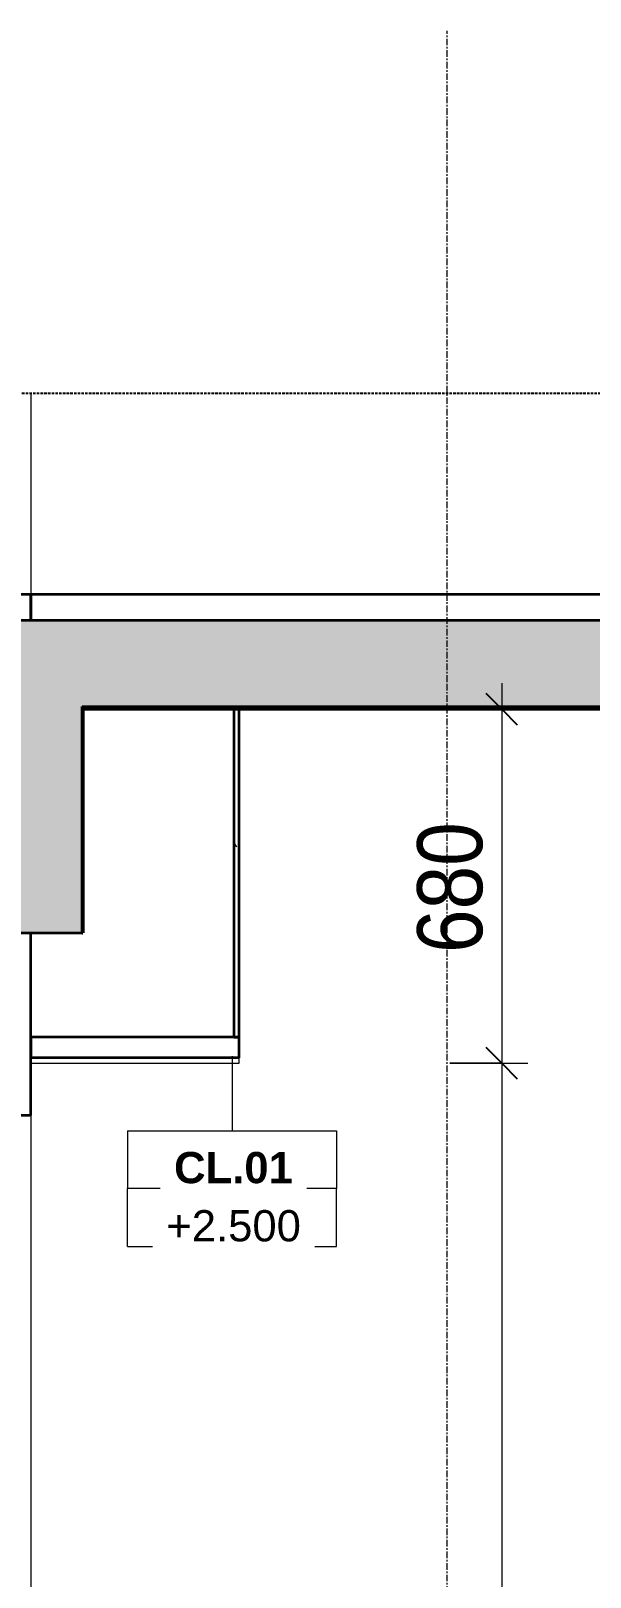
# Model space of a CAD drawing. Header units: millimetres. Extents: x 81424 to 264319, y 405 to 78637.
# Drawn here: x 98209 to 99284, y 3713 to 6683 of the extents above; entities that cross this region are included whole.
import ezdxf

# ---------------------------------------------------------------- set-up
doc = ezdxf.new("R2010")
doc.units = ezdxf.units.MM
for name, pattern in [('Centre', [31.75, 6.35, -4.7625, 15.875, -4.7625]), ('Grid Line', [22.225, 12.7, -3.175, 3.175, -3.175]), ('Hidden', [7.14375, 4.7625, -2.38125]), ('IMPORT-CENTER _2_', [40.64, 25.4, -5.08, 5.08, -5.08])]:
    doc.linetypes.add(name, pattern=pattern)
for name, color, linetype, lineweight in [('0-5', 90, 'Continuous', 5), ('A-ANNO-DIMS', 211, 'Continuous', 9), ('A-ANNO-DIMS-50', 211, 'Continuous', 9), ('A-CLNG', 13, 'Continuous', 18), ('A-CLNG-1', 250, 'Continuous', 35), ('A-CLNG-FNSH-1', 7, 'Continuous', 18), ('A-CLNG-IDEN', 151, 'Continuous', 9), ('A-CLNG-PATT-1', 7, 'Continuous', 18), ('A-DETL-GENF', 92, 'Continuous', 18), ('A-DETL-GENF-4', 92, 'Hidden', 25), ('A-DETL-GENF-5', 9, 'Continuous', 18), ('A-DETL-MEDM', 33, 'Continuous', 35), ('A-FLOR-FNSH-1', 250, 'Continuous', 35), ('A-FLOR-LEVL-2', 51, 'Centre', 9), ('A-FLOR-PATT-1', 253, 'Continuous', 18), ('A-WALL', 113, 'Continuous', 18), ('A-WALL-2', 250, 'Continuous', 35), ('G-IMPT', 8, 'Continuous', 18), ('G-IMPT-3', 8, 'IMPORT-CENTER _2_', 18), ('M-EQPM', 50, 'Continuous', 18), ('M-EQPM-2', 50, 'Continuous', 25), ('S-BEAM-1', 71, 'Continuous', 5), ('S-BEAM-3', 90, 'Continuous', 50), ('S-GRID-1', 1, 'Grid Line', 9)]:
    doc.layers.add(name, color=color, linetype=linetype, lineweight=lineweight)
doc.styles.add('Arial_2', font='arial.ttf', dxfattribs={"height": 60})
doc.styles.add('Arial_B_3', font='arialbd.ttf', dxfattribs={"height": 60})
doc.styles.add('UTM Avo', font='', dxfattribs={"width": 0.9, "height": 125})
doc.styles.get('UTM Avo').set_extended_font_data('UTM Avo')
doc.dimstyles.new('1_Dim_chi_tiet_2_5', dxfattribs={"dimscale": 304.8, "dimtxt": 124.912619, "dimasz": 0.19685, "dimexe": 0.164042, "dimexo": 0.0625, "dimgap": 0.016404, "dimtad": 1, "dimdec": 0, "dimrnd": 5, "dimzin": 0, "dimdsep": 46, "dimtxsty": 'UTM Avo', "dimblk1": 'OBLIQUE', "dimblk2": 'OBLIQUE', "dimsah": 1, "dimcen": 0.09, "dimdle": 0.164042, "dimazin": 0, "dimtfac": 1, "dimtdec": 4, "dimtix": 1, "dimtmove": 0, "dimatfit": 3, "dimfxl": 0.328084, "dimfxlon": 1, "dimtvp": 1, "dimtolj": 1, "dimtzin": 0, "dimarcsym": 2})
pattern_1 = [(50, (28326.24, 15375), (364.368, -31.878), [38.1, -419.1]), (355, (28326.24, 15375), (-70.486, 382.113), [30.48, -335.28]), (100.451, (28356.6, 15372.34), (293.885, 350.233), [32.38, -356.18]), (46.184, (28326.24, 15476.6), (542.158, -84.086), [57.15, -628.65]), (96.636, (28371.4, 15469.6), (474.805, 494.855), [48.57, -534.27]), (351.184, (28326.24, 15476.6), (474.81, 494.85), [45.72, -502.92]), (21, (28377.04, 15451.2), (303.2285, -204.5305), [38.1, -419.1]), (326, (28377.04, 15451.2), (123.604, 368.376), [30.48, -335.28]), (71.451, (28402.3, 15434.16), (426.834, 163.843), [32.38, -356.18]), (37.5, (28326.24, 15375), (6.1766, 169.1102), [3.353, -327.863, 3.353, -337.007, -336.55]), (37.5, (28326.24, 15375), (6.1766, 169.1102), [-671.576, 3.353, -333.197]), (7.5, (28326.24, 15375), (133.639, 200.3615), [3.353, -190.703, 3.353, -320.243, -128.27]), (7.5, (28326.24, 15375), (133.639, 200.3615), [-517.652, 3.353, -124.917]), (327.5, (28212.96, 15375), (271.1818, -11.4584), [3.353, -123.647, 3.353, -392.887, -525.78]), (327.5, (28212.96, 15375), (271.1818, -11.4584), [-523.24, 3.353, -522.427]), (317.5, (28162.16, 15375), (296.2585, 50.853), [3.353, -161.747, 3.353, -259.791, -373.38]), (317.5, (28162.16, 15375), (296.2585, 50.853), [-428.244, 3.353, -370.027]), (45, (28326.24, 15375), (-125.7236, 125.7236), []), (45, (28326.24, 15565.5), (-125.7236, 125.7236), [])]
pattern_2 = [(0, (28326.24, 15375), (406.4, 101.6), [16.764, -288.036, 16.764, -288.036, -1625.6]), (0, (28326.24, 15375), (406.4, 101.6), [-609.6, 16.764, -592.836, 16.764, -288.036, -711.2]), (0, (28326.24, 15375), (406.4, 101.6), [-1524, 16.764, -186.436, 16.764, -491.236]), (120, (28478.64, 15425.8), (-291.1882, 301.1527), [16.764, -288.036, 16.764, -288.036, -1625.6]), (120, (28478.64, 15425.8), (-291.1882, 301.1527), [-609.6, 16.764, -592.836, 16.764, -288.036, -711.2]), (120, (28478.64, 15425.8), (-291.1882, 301.1527), [-1524, 16.764, -186.436, 16.764, -491.236]), (240, (28529.44, 15629), (-115.2118, -402.7527), [16.764, -288.036, 16.764, -288.036, -1625.6]), (240, (28529.44, 15629), (-115.2118, -402.7527), [-609.6, 16.764, -592.836, 16.764, -288.036, -711.2]), (240, (28529.44, 15629), (-115.2118, -402.7527), [-1524, 16.764, -186.436, 16.764, -491.236])]

# ---------------------------------------------------------------- blocks, each defined once
blk = doc.blocks.new('NCV_TKTC_KET CAU_rvt-2-TKCS_CĂN HỘ LOẠI 4 - MẶT CẮT 1')
at = {"layer": 'A-FLOR-PATT-1'}
h = blk.add_hatch(dxfattribs=at)
h.set_pattern_fill('FP_4', color=256, style=0, pattern_type=2)
h.set_pattern_definition(pattern_1)
h.paths.add_polyline_path([(29336.9, 5380), (32935.3, 5380), (32935.3, 5385), (29034.9, 5385), (29034.9, 5380), (29193.2, 5380)])
h.paths.add_polyline_path([(24835.2, 5380), (28834.9, 5380), (28834.9, 5385), (24835.2, 5385)])
h.paths.add_polyline_path([(33536.9, 5380), (33536.9, 5550), (33534.9, 5550), (33534.9, 5380)])
h.paths.add_polyline_path([(24535.2, 5500), (24536.9, 5500), (24536.9, 5550), (24535.2, 5550)])
h = blk.add_hatch(dxfattribs=at)
h.set_pattern_fill('FP_4', color=256, style=0, pattern_type=2)
h.set_pattern_definition(pattern_1)
h.paths.add_polyline_path([(29336.9, 5380), (32935.3, 5380), (32935.3, 5385), (29034.9, 5385), (29034.9, 5380), (29193.2, 5380)])
h.paths.add_polyline_path([(24835.2, 5380), (28834.9, 5380), (28834.9, 5385), (24835.2, 5385)])
h.paths.add_polyline_path([(33536.9, 5380), (33536.9, 5550), (33534.9, 5550), (33534.9, 5380)])
h.paths.add_polyline_path([(24535.2, 5500), (24536.9, 5500), (24536.9, 5550), (24535.2, 5550)])
at = {"layer": 'S-BEAM-1'}
blk.add_hatch(color=256, dxfattribs=at).paths.add_polyline_path([(24835.2, 4950), (24836.9, 4950), (24836.9, 5380), (24835.2, 5380), (24835.2, 5030.9)])
at = {"layer": 'A-FLOR-FNSH-1'}
blk.add_line((24835.2, 5380), (28834.9, 5380), dxfattribs=at)
at = {"layer": 'S-BEAM-3'}
for p, q in [((24836.9, 4950), (24836.9, 5385)), ((24835.2, 4950), (24836.9, 4950))]:
    blk.add_line(p, q, dxfattribs=at)
blk = doc.blocks.new('NCV_TKTC_TANG 2_rvt-2-TKCS_CĂN HỘ LOẠI 4 - MẶT CẮT 1')
at = {"layer": 'A-FLOR-FNSH-1'}
for p, q in [((33336.9, 5600), (24736.9, 5600)), ((24736.9, 5600), (24736.9, 5550))]:
    blk.add_line(p, q, dxfattribs=at)
blk = doc.blocks.new('CL_01-VÁCH DỰNG THẠCH CAO CĂN HỘ LOẠI 5 - CL_01-VÁCH DỰNG THẠCH CAO CĂN HỘ LOẠI 3-821210-TKCS_CĂN HỘ LOẠI 4 - MẶT CẮT 1')
at = {"layer": 'A-CLNG-PATT-1'}
h = blk.add_hatch(dxfattribs=at)
h.set_pattern_fill('FP_5', color=256, style=0, pattern_type=2)
h.set_pattern_definition(pattern_2)
h.paths.add_polyline_path([(25136.9, 4750), (25136.9, 5380), (25126.9, 5380), (25126.9, 4750)])
at = {"layer": 'A-CLNG-1'}
for p, q in [((25136.9, 5380), (25126.9, 5380)), ((25126.9, 5380), (25126.9, 4750)), ((25136.9, 4750), (25136.9, 5380)), ((25126.9, 4750), (25136.9, 4750))]:
    blk.add_line(p, q, dxfattribs=at)
blk = doc.blocks.new('NCV_TKTC_TANG 1_rvt-2-TKCS_CĂN HỘ LOẠI 4 - MẶT CẮT 1')
at = {"layer": 'A-CLNG-PATT-1'}
h = blk.add_hatch(dxfattribs=at)
h.set_pattern_fill('FP_5', color=256, style=0, pattern_type=2)
h.set_pattern_definition(pattern_2)
h.paths.add_polyline_path([(24836.9, 4700), (25136.9, 4700), (25136.9, 4710), (24736.9, 4710), (24736.9, 4700)])
at = {"layer": 'A-CLNG-1'}
for p, q in [((25136.9, 4750), (24736.9, 4750)), ((24736.9, 4750), (24736.9, 4710)), ((25136.9, 4710), (25136.9, 4750)), ((25136.9, 4710), (24736.9, 4710))]:
    blk.add_line(p, q, dxfattribs=at)
at = {"layer": 'A-CLNG-FNSH-1'}
for p, q in [((24736.9, 4710), (24736.9, 4700)), ((24736.9, 4700), (25136.9, 4700)), ((25136.9, 4700), (25136.9, 4710))]:
    blk.add_line(p, q, dxfattribs=at)
at = {"layer": 'A-CLNG'}
blk.add_blockref('CL_01-VÁCH DỰNG THẠCH CAO CĂN HỘ LOẠI 5 - CL_01-VÁCH DỰNG THẠCH CAO CĂN HỘ LOẠI 3-821210-TKCS_CĂN HỘ LOẠI 4 - MẶT CẮT 1', (0, 0), dxfattribs=at)
blk = doc.blocks.new('TKTC_XREF_251221_MB TANG 2-7 - TKTC_XREF_260130_MB TANG 2-5_dwg_THU NUOC - THU NUOC-444531-TKCS_MB TẦNG 1-4746810-TKCS_CĂN HỘ LOẠI 4 - MẶT CẮT 1')
at = {"layer": 'G-IMPT'}
for p, q in [((25012, 5600), (25162, 5600)), ((25162, 5600), (25012, 5600)), ((25037, 5600), (25137, 5600)), ((25137, 5600), (25037, 5600)), ((25052.9, 5600), (25046.9, 5600)), ((25046.9, 5600), (25052.9, 5600)), ((25059.3, 5600), (25065.3, 5600)), ((25065.3, 5600), (25059.3, 5600)), ((25071.7, 5600), (25077.7, 5600)), ((25077.7, 5600), (25071.7, 5600)), ((25090.2, 5600), (25084.2, 5600)), ((25084.2, 5600), (25090.2, 5600)), ((25090.2, 5600), (25084.2, 5600)), ((25084.2, 5600), (25090.2, 5600)), ((25087, 5600), (25087, 5600)), ((25087, 5600), (25087, 5600)), ((25087, 5600), (25087, 5600)), ((25087, 5600), (25087, 5600)), ((25102.2, 5600), (25096.2, 5600)), ((25096.2, 5600), (25102.2, 5600)), ((25114.6, 5600), (25108.6, 5600)), ((25108.6, 5600), (25114.6, 5600)), ((25121, 5600), (25127, 5600)), ((25127, 5600), (25121, 5600))]:
    blk.add_line(p, q, dxfattribs=at)
blk = doc.blocks.new('TKTC_XREF_251221_MB TANG 2-7 - TKTC_XREF_260130_MB TANG 2-5_dwg_$cc-V27-TKCS_CĂN HỘ LOẠI 4 - MẶT CẮT 1')
at = {"layer": 'G-IMPT-3'}
for p, q in [((25236.5, 5600), (25357.6, 5600)), ((25296.7, 5600), (25297.3, 5600))]:
    blk.add_line(p, q, dxfattribs=at)
at = {"layer": 'M-EQPM'}
for p, q in [((25297, 5600), (25252, 5600)), ((25252, 5600), (25342, 5600)), ((25342, 5600), (25297, 5600)), ((25297.3, 5600), (25297.3, 5600))]:
    blk.add_line(p, q, dxfattribs=at)
blk = doc.blocks.new('TKTC_XREF_251221_MB TANG 2-7 - TKTC_XREF_260130_MB TANG 2-5_dwg_CUM U_DN100-V28-TKCS_CĂN HỘ LOẠI 4 - MẶT CẮT 1')
at = {"layer": 'G-IMPT'}
for p, q in [((25241.6, 5600), (25239.3, 5600)), ((25247.3, 5600), (25240.5, 5600)), ((25240.7, 5600), (25240.8, 5600)), ((25240.8, 5600), (25349.7, 5600)), ((25246.1, 5600), (25241.6, 5600)), ((25241.6, 5600), (25241.6, 5600)), ((25242.6, 5600), (25241.8, 5600)), ((25245.1, 5600), (25242.6, 5600)), ((25245.1, 5600), (25242.6, 5600)), ((25245.1, 5600), (25242.6, 5600)), ((25245.9, 5600), (25245.1, 5600)), ((25248.4, 5600), (25246.1, 5600)), ((25246.1, 5600), (25246.1, 5600)), ((25247.1, 5600), (25343.4, 5600)), ((25250.3, 5600), (25340.3, 5600)), ((25344.2, 5600), (25342, 5600)), ((25349.9, 5600), (25343.1, 5600)), ((25348.8, 5600), (25344.2, 5600)), ((25344.2, 5600), (25344.2, 5600)), ((25345.2, 5600), (25344.5, 5600)), ((25347.8, 5600), (25345.2, 5600)), ((25347.8, 5600), (25345.2, 5600)), ((25347.8, 5600), (25345.2, 5600)), ((25348.5, 5600), (25347.8, 5600)), ((25351, 5600), (25348.8, 5600)), ((25348.8, 5600), (25348.8, 5600)), ((25349.7, 5600), (25349.7, 5600))]:
    blk.add_line(p, q, dxfattribs=at)
at = {"layer": 'G-IMPT', "flags": 128}
for points in [[(25248.4, 5600), (25249.9, 5600), (25249.9, 5600), (25237.8, 5600), (25237.8, 5600), (25239.3, 5600)], [(25239.3, 5600), (25239.3, 5600), (25248.4, 5600), (25248.4, 5600)], [(25245.9, 5600), (25245.9, 5600), (25241.8, 5600), (25241.8, 5600)], [(25247, 5600), (25247.1, 5600), (25250.3, 5600)], [(25343.3, 5600), (25343.4, 5600), (25340.3, 5600)], [(25351.1, 5600), (25352.6, 5600), (25352.6, 5600), (25340.4, 5600), (25340.4, 5600), (25342, 5600)], [(25342, 5600), (25342, 5600), (25351.1, 5600), (25351, 5600)], [(25348.5, 5600), (25348.5, 5600), (25344.5, 5600), (25344.5, 5600)]]:
    blk.add_lwpolyline(points, dxfattribs=at)
blk = doc.blocks.new('TKTC_XREF_251221_MB TANG 2-7 - TKTC_XREF_260130_MB TANG 2-5_dwg_$cc-V29-TKCS_CĂN HỘ LOẠI 4 - MẶT CẮT 1')
at = {"layer": 'G-IMPT-3'}
for p, q in [((25790.8, 5600), (25669.7, 5600)), ((25729.8, 5600), (25730.6, 5600))]:
    blk.add_line(p, q, dxfattribs=at)
at = {"layer": 'M-EQPM'}
for p, q in [((25685.2, 5600), (25685.2, 5600)), ((25730.2, 5600), (25729.9, 5600)), ((25729.9, 5600), (25730.5, 5600)), ((25730.5, 5600), (25730.2, 5600))]:
    blk.add_line(p, q, dxfattribs=at)
blk = doc.blocks.new('TKTC_XREF_251221_MB TANG 2-7 - TKTC_XREF_260130_MB TANG 2-5_dwg_CUM U_DN100-V30-TKCS_CĂN HỘ LOẠI 4 - MẶT CẮT 1')
at = {"layer": 'G-IMPT'}
for p, q in [((25666.2, 5600), (25667, 5600)), ((25667, 5600), (25666.2, 5600)), ((25666.2, 5600), (25667, 5600)), ((25667, 5600), (25666.2, 5600)), ((25671.3, 5600), (25667, 5600)), ((25667, 5600), (25671.3, 5600)), ((25671.3, 5600), (25667, 5600)), ((25667, 5600), (25671.3, 5600)), ((25672.1, 5600), (25672.1, 5600)), ((25672.1, 5600), (25672.1, 5600)), ((25672.1, 5600), (25675.8, 5600)), ((25675.8, 5600), (25672.1, 5600)), ((25675.8, 5600), (25672.1, 5600)), ((25675.8, 5600), (25672.1, 5600)), ((25672.1, 5600), (25675.8, 5600)), ((25675.8, 5600), (25672.1, 5600)), ((25675.8, 5600), (25672.1, 5600)), ((25675.8, 5600), (25672.1, 5600)), ((25675.8, 5600), (25677.4, 5600)), ((25677.4, 5600), (25675.8, 5600)), ((25675.8, 5600), (25677.4, 5600)), ((25677.4, 5600), (25675.8, 5600)), ((25677.4, 5600), (25728.7, 5600)), ((25677.4, 5600), (25728.7, 5600)), ((25677.4, 5600), (25728.7, 5600)), ((25677.4, 5600), (25728.7, 5600)), ((25728.7, 5600), (25775.6, 5600)), ((25775.6, 5600), (25728.7, 5600)), ((25728.7, 5600), (25728.7, 5600)), ((25728.7, 5600), (25781.8, 5600)), ((25781.8, 5600), (25728.7, 5600))]:
    blk.add_line(p, q, dxfattribs=at)
blk = doc.blocks.new('TKTC_XREF_251221_MB TANG 2-7 - TKTC_XREF_260130_MB TANG 2-5_dwg_$cc-V31-TKCS_CĂN HỘ LOẠI 4 - MẶT CẮT 1')
at = {"layer": 'G-IMPT-3'}
for p, q in [((24345.4, 5600), (24498.4, 5600)), ((24421.9, 5600), (24421.9, 5600))]:
    blk.add_line(p, q, dxfattribs=at)
at = {"layer": 'M-EQPM'}
for p, q in [((24421.9, 5600), (24367.8, 5600)), ((24367.8, 5600), (24421.9, 5600)), ((24421.9, 5600), (24409.4, 5600)), ((24409.4, 5600), (24421.9, 5600)), ((24421.9, 5600), (24434.4, 5600)), ((24434.4, 5600), (24421.9, 5600)), ((24478.8, 5600), (24478.8, 5600))]:
    blk.add_line(p, q, dxfattribs=at)
blk = doc.blocks.new('TKTC_XREF_251221_MB TANG 2-7 - TKTC_XREF_260130_MB TANG 2-5_dwg_CUM U_DN100-V32-TKCS_CĂN HỘ LOẠI 4 - MẶT CẮT 1')
at = {"layer": 'G-IMPT'}
for p, q in [((24421.9, 5600), (24354.8, 5600)), ((24354.8, 5600), (24421.9, 5600)), ((24421.9, 5600), (24362.6, 5600)), ((24362.6, 5600), (24421.9, 5600)), ((24421.9, 5600), (24421.9, 5600)), ((24486.7, 5600), (24421.9, 5600)), ((24486.7, 5600), (24421.9, 5600)), ((24486.8, 5600), (24421.9, 5600)), ((24486.8, 5600), (24421.9, 5600)), ((24488.7, 5600), (24486.7, 5600)), ((24486.7, 5600), (24488.7, 5600)), ((24488.7, 5600), (24486.8, 5600)), ((24486.8, 5600), (24488.7, 5600)), ((24493.5, 5600), (24488.7, 5600)), ((24488.7, 5600), (24493.5, 5600)), ((24488.7, 5600), (24493.5, 5600)), ((24488.7, 5600), (24493.5, 5600)), ((24493.5, 5600), (24488.7, 5600)), ((24488.7, 5600), (24493.5, 5600)), ((24488.7, 5600), (24493.5, 5600)), ((24488.7, 5600), (24493.5, 5600)), ((24493.5, 5600), (24493.5, 5600)), ((24493.5, 5600), (24493.5, 5600)), ((24494.4, 5600), (24499.8, 5600)), ((24499.8, 5600), (24494.4, 5600)), ((24494.4, 5600), (24499.8, 5600)), ((24499.8, 5600), (24494.4, 5600)), ((24500.8, 5600), (24499.8, 5600)), ((24499.8, 5600), (24500.8, 5600)), ((24500.8, 5600), (24499.8, 5600)), ((24499.8, 5600), (24500.8, 5600))]:
    blk.add_line(p, q, dxfattribs=at)
blk = doc.blocks.new('TKTC_XREF_251221_MB TANG 2-7 - TKTC_XREF_251221_MB TANG 2-7-2039446-TKCS_CĂN HỘ LOẠI 4 - MẶT CẮT 1')
at = {"layer": 'M-EQPM'}
for p, q in [((25184.8, 5600), (25334.5, 5600)), ((25334.5, 5600), (25184.8, 5600)), ((25235.1, 5600), (25354.5, 5600)), ((25354.5, 5600), (25235.1, 5600)), ((25235.1, 5600), (25354.5, 5600)), ((25354.5, 5600), (25235.1, 5600)), ((25237, 5600), (25352.7, 5600)), ((25352.7, 5600), (25237, 5600)), ((25237, 5600), (25352.7, 5600)), ((25352.7, 5600), (25237, 5600)), ((25334.6, 5600), (25384.4, 5600)), ((25384.4, 5600), (25334.6, 5600)), ((25637.4, 5600), (25677.4, 5600)), ((25677.4, 5600), (25637.4, 5600)), ((25677.4, 5600), (25787.3, 5600)), ((25787.3, 5600), (25677.4, 5600))]:
    blk.add_line(p, q, dxfattribs=at)
at = {"layer": 'M-EQPM-2'}
blk.add_line((23535.3, 5600), (33995.9, 5600), dxfattribs=at)
for name, p in [('TKTC_XREF_251221_MB TANG 2-7 - TKTC_XREF_260130_MB TANG 2-5_dwg_THU NUOC - THU NUOC-444531-TKCS_MB TẦNG 1-4746810-TKCS_CĂN HỘ LOẠI 4 - MẶT CẮT 1', (-126.7, 0)), ('TKTC_XREF_251221_MB TANG 2-7 - TKTC_XREF_260130_MB TANG 2-5_dwg_THU NUOC - THU NUOC-444531-TKCS_MB TẦNG 1-4746810-TKCS_CĂN HỘ LOẠI 4 - MẶT CẮT 1', (-126.7, 0)), ('TKTC_XREF_251221_MB TANG 2-7 - TKTC_XREF_260130_MB TANG 2-5_dwg_THU NUOC - THU NUOC-444531-TKCS_MB TẦNG 1-4746810-TKCS_CĂN HỘ LOẠI 4 - MẶT CẮT 1', (-126.7, 0)), ('TKTC_XREF_251221_MB TANG 2-7 - TKTC_XREF_260130_MB TANG 2-5_dwg_THU NUOC - THU NUOC-444531-TKCS_MB TẦNG 1-4746810-TKCS_CĂN HỘ LOẠI 4 - MẶT CẮT 1', (0, 0)), ('TKTC_XREF_251221_MB TANG 2-7 - TKTC_XREF_260130_MB TANG 2-5_dwg_$cc-V31-TKCS_CĂN HỘ LOẠI 4 - MẶT CẮT 1', (847.6, 0)), ('TKTC_XREF_251221_MB TANG 2-7 - TKTC_XREF_260130_MB TANG 2-5_dwg_CUM U_DN100-V32-TKCS_CĂN HỘ LOẠI 4 - MẶT CẮT 1', (847.6, 0)), ('TKTC_XREF_251221_MB TANG 2-7 - TKTC_XREF_260130_MB TANG 2-5_dwg_$cc-V27-TKCS_CĂN HỘ LOẠI 4 - MẶT CẮT 1', (0, 0)), ('TKTC_XREF_251221_MB TANG 2-7 - TKTC_XREF_260130_MB TANG 2-5_dwg_$cc-V27-TKCS_CĂN HỘ LOẠI 4 - MẶT CẮT 1', (0, 0)), ('TKTC_XREF_251221_MB TANG 2-7 - TKTC_XREF_260130_MB TANG 2-5_dwg_CUM U_DN100-V28-TKCS_CĂN HỘ LOẠI 4 - MẶT CẮT 1', (0, 0)), ('TKTC_XREF_251221_MB TANG 2-7 - TKTC_XREF_260130_MB TANG 2-5_dwg_CUM U_DN100-V28-TKCS_CĂN HỘ LOẠI 4 - MẶT CẮT 1', (0, 0)), ('TKTC_XREF_251221_MB TANG 2-7 - TKTC_XREF_260130_MB TANG 2-5_dwg_CUM U_DN100-V30-TKCS_CĂN HỘ LOẠI 4 - MẶT CẮT 1', (0, 0)), ('TKTC_XREF_251221_MB TANG 2-7 - TKTC_XREF_260130_MB TANG 2-5_dwg_$cc-V29-TKCS_CĂN HỘ LOẠI 4 - MẶT CẮT 1', (0, 0))]:
    blk.add_blockref(name, p)
blk = doc.blocks.new('BORDER VIEW - BORDER VIEW-2584862-TKCS_CĂN HỘ LOẠI 4 - MẶT CẮT 1')
at = {"layer": 'A-DETL-GENF-4'}
blk.add_line((23055.3, 5987), (33845.9, 5987), dxfattribs=at)
blk = doc.blocks.new('DIMBLOCK64-TKCS_CĂN HỘ LOẠI 4 - MẶT CẮT 1')
at = {"layer": 'A-ANNO-DIMS-50', "lineweight": 25}
for p, q in [((99113.8, 5380), (99083.8, 5410)), ((99113.8, 5380), (99143.8, 5350)), ((99113.8, 4700), (99083.8, 4730)), ((99113.8, 4700), (99143.8, 4670))]:
    blk.add_line(p, q, dxfattribs=at)
at = {"layer": 'A-ANNO-DIMS-50'}
for p, q in [((99113.8, 5430), (99113.8, 4700)), ((99213.8, 5380), (99063.8, 5380)), ((99113.8, 5380), (99213.8, 5380)), ((99013.8, 4700), (99163.8, 4700)), ((99113.8, 4700), (99013.8, 4700))]:
    blk.add_line(p, q, dxfattribs=at)
at = {"layer": 'A-ANNO-DIMS-50', "color": 0, "insert": (98951.4, 4911.6), "char_height": 125, "width": 308.118, "attachment_point": 1, "rotation": 90, "line_spacing_factor": 1.110334, "style": 'UTM Avo'}
blk.add_mtext('680', dxfattribs=at)
blk = doc.blocks.new('_Oblique')
at = {"color": 0, "linetype": 'ByBlock', "lineweight": -2}
blk.add_line((-0.5, -0.5), (0.5, 0.5), dxfattribs=at)
blk = doc.blocks.new('DIMBLOCK65-TKCS_CĂN HỘ LOẠI 4 - MẶT CẮT 1')
at = {"layer": 'A-ANNO-DIMS-50', "lineweight": 25}
for p, q in [((99113.8, 4700), (99083.8, 4730)), ((99113.8, 4700), (99143.8, 4670)), ((99113.8, 2200), (99083.8, 2230)), ((99113.8, 2200), (99143.8, 2170))]:
    blk.add_line(p, q, dxfattribs=at)
at = {"layer": 'A-ANNO-DIMS-50'}
for p, q in [((99013.8, 4700), (99163.8, 4700)), ((99113.8, 4700), (99013.8, 4700)), ((99113.8, 4700), (99113.8, 2150)), ((99213.8, 2200), (99063.8, 2200)), ((99113.8, 2200), (99213.8, 2200))]:
    blk.add_line(p, q, dxfattribs=at)
at = {"layer": 'A-ANNO-DIMS-50', "color": 0, "insert": (98951.4, 3278.8), "char_height": 125, "width": 410.824, "attachment_point": 1, "rotation": 90, "line_spacing_factor": 1.110334, "style": 'UTM Avo'}
blk.add_mtext('2500', dxfattribs=at)
blk = doc.blocks.new('M_Ceiling Tag w Height - M_Ceiling Tag w Height-4076435-TKCS_CĂN HỘ LOẠI 4 - MẶT CẮT 1')
at = {"layer": 'A-CLNG-IDEN'}
for p, q in [((32469.6, 4602.1), (32469.6, 4490.9)), ((32469.6, 4602.1), (32870.8, 4602.1)), ((32870.8, 4602.1), (32870.8, 4490.9)), ((32469.6, 4379.6), (32469.6, 4490.9)), ((32870.8, 4490.9), (32469.6, 4490.9)), ((32870.8, 4379.6), (32870.8, 4490.9)), ((32469.6, 4379.6), (32870.8, 4379.6))]:
    blk.add_line(p, q, dxfattribs=at)

msp = doc.modelspace()

# ---------------------------------------------------------------- hatches: boundary and pattern name
at = {"layer": 'A-DETL-GENF-5'}
h = msp.add_hatch(dxfattribs=at)
h.set_pattern_fill('FP_4', color=256, style=0, pattern_type=2)
h.set_pattern_definition([(50, (101798.38, 15375), (364.368, -31.878), [38.1, -419.1]), (355, (101798.4, 15375), (-70.486, 382.113), [30.48, -335.28]), (100.451, (101828.75, 15372.34), (293.885, 350.233), [32.38, -356.18]), (46.184, (101798.4, 15476.6), (542.158, -84.086), [57.15, -628.65]), (96.636, (101843.56, 15469.6), (474.805, 494.855), [48.57, -534.27]), (351.184, (101798.4, 15476.6), (474.81, 494.85), [45.72, -502.92]), (21, (101849.18, 15451.2), (303.2285, -204.5305), [38.1, -419.1]), (326, (101849.2, 15451.2), (123.604, 368.376), [30.48, -335.28]), (71.451, (101874.45, 15434.16), (426.834, 163.843), [32.38, -356.18]), (37.5, (101798.38, 15375), (6.1766, 169.1102), [3.353, -327.863, 3.353, -337.007, -336.55]), (37.5, (101798.38, 15375), (6.1766, 169.1102), [-671.576, 3.353, -333.197]), (7.5, (101798.38, 15375), (133.6389, 200.3615), [3.353, -190.703, 3.353, -320.243, -128.27]), (7.5, (101798.38, 15375), (133.6389, 200.3615), [-517.652, 3.353, -124.917]), (327.5, (101685.1, 15375), (271.1818, -11.4584), [3.353, -123.647, 3.353, -392.887, -525.78]), (327.5, (101685.1, 15375), (271.1818, -11.4584), [-523.24, 3.353, -522.427]), (317.5, (101634.3, 15375), (296.2585, 50.853), [3.353, -161.747, 3.353, -259.791, -373.38]), (317.5, (101634.3, 15375), (296.2585, 50.853), [-428.244, 3.353, -370.027]), (45, (101798.38, 15375), (-125.7236, 125.7236), []), (45, (101798.38, 15565.5), (-125.7236, 125.7236), [])])
h.paths.add_polyline_path([(98224.6, 1560), (98307.3, 1560), (98307.3, 1980), (102307.1, 1980), (102307.1, 1750), (102507.1, 1750), (102507.1, 1980), (106407.5, 1980), (106407.5, 1700), (107007.1, 1700), (107007.1, 2150), (98009.1, 2150), (98009.1, 2100), (97007.5, 2100), (97007.5, 2300), (96807.5, 2300), (96807.5, 1750), (97007.5, 1750), (97007.5, 1930), (98007.3, 1930), (98007.3, 1560), (98209.5, 1560)])
h.paths.add_polyline_path([(98307.3, 4950), (98307.3, 5385), (102307.1, 5385), (102307.1, 5150), (102507.1, 5150), (102507.1, 5385), (106407.5, 5385), (106407.5, 5100), (107007.1, 5100), (107007.1, 5550), (98009.1, 5550), (98009.1, 5500), (97007.5, 5500), (97007.5, 5700), (96807.5, 5700), (96807.5, 5100), (97007.5, 5100), (97007.5, 5330), (98007.3, 5330), (98007.3, 4950), (98209.1, 4950)])

# ---------------------------------------------------------------- linework, layer by layer
at = {"layer": 'A-CLNG-IDEN'}
msp.add_line((98595.6, 4713.2), (98595.6, 4570.1), dxfattribs=at)
at = {"layer": 'A-DETL-MEDM'}
for p, q in [((107007.1, 5550), (98009.1, 5550)), ((98307.3, 4950), (98307.3, 5385)), ((98307.3, 5385), (102307.1, 5385)), ((98007.3, 4950), (98307.3, 4950))]:
    msp.add_line(p, q, dxfattribs=at)
at = {"layer": 'A-FLOR-LEVL-2'}
msp.add_line((96092.5, 5600), (108129.4, 5600), dxfattribs=at)
at = {"layer": 'A-WALL'}
for p, q in [((98209.1, 5987), (98209.1, 5600)), ((98209.1, 4600), (98209.1, 2200))]:
    msp.add_line(p, q, dxfattribs=at)
at = {"layer": 'A-WALL-2'}
for p, q in [((98209.1, 5600), (98009.1, 5600)), ((98209.1, 5550), (98209.1, 5600)), ((98209.1, 4600), (98209.1, 4950)), ((98009.1, 4600), (98209.1, 4600))]:
    msp.add_line(p, q, dxfattribs=at)
at = {"layer": 'S-GRID-1'}
for p, q in [((99009.1, 5432.7), (99009.1, 6682.7)), ((99009.1, 2104.5), (99009.1, 5432.7))]:
    msp.add_line(p, q, dxfattribs=at)

# ---------------------------------------------------------------- block references
at = {"layer": '0-5'}
for name in ['NCV_TKTC_TANG 2_rvt-2-TKCS_CĂN HỘ LOẠI 4 - MẶT CẮT 1', 'NCV_TKTC_KET CAU_rvt-2-TKCS_CĂN HỘ LOẠI 4 - MẶT CẮT 1', 'NCV_TKTC_TANG 1_rvt-2-TKCS_CĂN HỘ LOẠI 4 - MẶT CẮT 1']:
    msp.add_blockref(name, (73472.1, 0), dxfattribs=at)
at = {"layer": 'A-CLNG-IDEN'}
msp.add_blockref('M_Ceiling Tag w Height - M_Ceiling Tag w Height-4076435-TKCS_CĂN HỘ LOẠI 4 - MẶT CẮT 1', (65925.4, -32), dxfattribs=at)
at = {"layer": 'A-DETL-GENF'}
msp.add_blockref('BORDER VIEW - BORDER VIEW-2584862-TKCS_CĂN HỘ LOẠI 4 - MẶT CẮT 1', (73472.1, 0), dxfattribs=at)
at = {"layer": 'M-EQPM'}
msp.add_blockref('TKTC_XREF_251221_MB TANG 2-7 - TKTC_XREF_251221_MB TANG 2-7-2039446-TKCS_CĂN HỘ LOẠI 4 - MẶT CẮT 1', (73472.1, 0), dxfattribs=at)

# ---------------------------------------------------------------- dimensions: what is measured, and where the dimension line sits
at = {"layer": 'A-ANNO-DIMS'}
for base, p1, p2, override, picture, middle in [((99113.8, 4700), (99213.8, 5380), (99013.8, 4700), {"dimpost": '<>', "dimfxl": 708.801806}, 'DIMBLOCK64-TKCS_CĂN HỘ LOẠI 4 - MẶT CẮT 1', (99044.1, 5040)), ((99113.8, 2200), (99013.8, 4700), (99213.8, 2200), {"dimpost": '<>', "dimfxl": 2507.987241}, 'DIMBLOCK65-TKCS_CĂN HỘ LOẠI 4 - MẶT CẮT 1', (99044.1, 3450))]:
    dim = msp.add_linear_dim(base=base, p1=p1, p2=p2, angle=90, dimstyle='1_Dim_chi_tiet_2_5', override=override, dxfattribs=at)
    dim.commit()
    dim.dimension.update_dxf_attribs({"geometry": picture, "text_midpoint": middle})

# ---------------------------------------------------------------- next in the draw order: texts
at = {"layer": 'A-CLNG-IDEN', "char_height": 60, "attachment_point": 5, "line_spacing_factor": 0.936439, "bg_fill": 3, "box_fill_scale": 1.25, "bg_fill_color": 256, "bg_fill_true_color": 13158600, "bg_fill_transparency": 0}
for s, insert, width, style in [('\\pt634.9998,1270.0002,1905,2539.9998,3175.0002,3810,4444.9998,5080.0002,5715,6349.9998,6985.0002,7620,8254.9998,8890.0002,9525,10159.9998,10795.0002,11430,12064.9998,12700.0002,13335,13969.9998,14605.0002,15240,15874.9998,16510.0002,17145,17779.9998,18415.0002,19050,19684.9998,20320.0002;CL.01', (98598.3, 4498.9), 251.5, 'Arial_B_3'), ('\\pt634.9998,1270.0002,1905,2539.9998,3175.0002,3810,4444.9998,5080.0002,5715,6349.9998,6985.0002,7620,8254.9998,8890.0002,9525,10159.9998,10795.0002,11430,12064.9998,12700.0002,13335,13969.9998,14605.0002,15240,15874.9998,16510.0002,17145,17779.9998,18415.0002,19050,19684.9998,20320.0002;+2.500', (98598.6, 4387.2), 281, 'Arial_2')]:
    msp.add_mtext(s, dxfattribs=dict(at, insert=insert, width=width, style=style))

doc.saveas('drawing.dxf')
